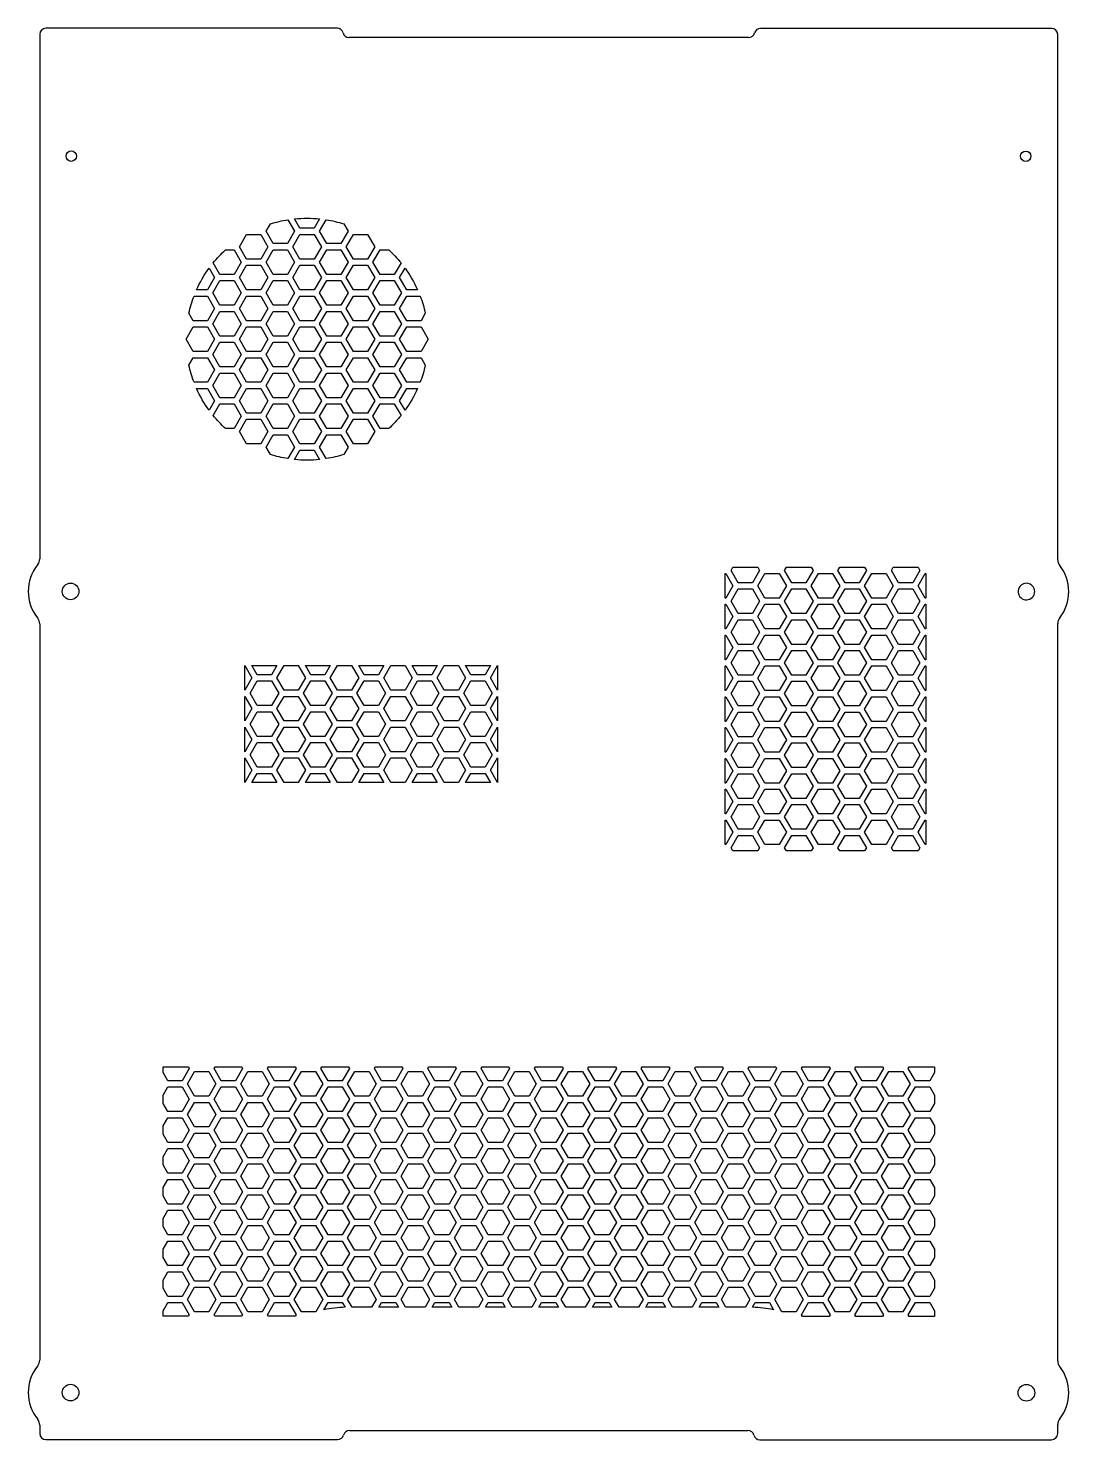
# Model space of a CAD drawing. Header units: millimetres. Extents: x -549 to -211, y 338 to 796.
import ezdxf

# ---------------------------------------------------------------- set-up
doc = ezdxf.new("R2010")
doc.units = ezdxf.units.MM
doc.layers.get('0').update_dxf_attribs({"linetype": 'CONTINUOUS'})

msp = doc.modelspace()

# ---------------------------------------------------------------- linework, layer by layer
for p, q in [((-544.85, 793.94), (-544.85, 623.75)), ((-448.43, 795.94), (-542.85, 795.94)), ((-314.94, 792.94), (-444.56, 792.94)), ((-216.67, 795.88), (-311.09, 795.88)), ((-214.67, 623.47), (-214.67, 793.88)), ((-544.85, 602.62), (-544.85, 363.75)), ((-214.67, 363.47), (-214.67, 602.79)), ((-544.85, 342.62), (-544.85, 339.94)), ((-444.38, 340.88), (-444.37, 340.88)), ((-444.37, 340.88), (-358.65, 340.88)), ((-358.65, 340.88), (-315.15, 340.88)), ((-214.67, 339.88), (-214.67, 342.79)), ((-542.85, 337.94), (-448.24, 337.94)), ((-311.28, 337.88), (-216.67, 337.88))]:
    msp.add_line(p, q)
for points in [[(-464.5, 726.03), (-469.12, 726.03), (-471.43, 730.03), (-470.03, 732.45, -0.037147), (-464.36, 733.8), (-462.19, 730.03)], [(-455.84, 731.03), (-460.46, 731.03), (-462.22, 734.08, -0.051966), (-454.08, 734.08)], [(-447.18, 726.03), (-451.8, 726.03), (-454.11, 730.03), (-451.93, 733.8, -0.037147), (-446.27, 732.45), (-444.87, 730.03)], [(-479.51, 720.03), (-481.82, 716.03), (-486.44, 716.03), (-488.61, 719.8, -0.037147), (-484.61, 724.03), (-481.82, 724.03)], [(-434.48, 716.03), (-436.79, 720.03), (-434.48, 724.03), (-431.68, 724.03, -0.037147), (-427.69, 719.8), (-429.86, 716.03)], [(-488.17, 715.03), (-490.48, 711.03), (-494, 711.03, -0.051966), (-489.93, 718.08)], [(-425.82, 711.03), (-428.13, 715.03), (-426.37, 718.08, -0.051966), (-422.3, 711.03)], [(-488.17, 705.03), (-490.48, 701.03), (-495.1, 701.03), (-496.5, 703.45, -0.037147), (-494.83, 709.03), (-490.48, 709.03)], [(-425.82, 701.03), (-428.13, 705.03), (-425.82, 709.03), (-421.47, 709.03, -0.037147), (-419.8, 703.45), (-421.2, 701.03)], [(-490.48, 689.03), (-488.17, 685.03), (-490.48, 681.03), (-494.83, 681.03, -0.037147), (-496.5, 686.61), (-495.1, 689.03)], [(-428.13, 685.03), (-425.82, 689.03), (-421.2, 689.03), (-419.8, 686.61, -0.037147), (-421.47, 681.03), (-425.82, 681.03)], [(-490.48, 679.03), (-488.17, 675.03), (-489.93, 671.98, -0.051966), (-494, 679.03)], [(-428.13, 675.03), (-425.82, 679.03), (-422.3, 679.03, -0.051966), (-426.37, 671.98)], [(-481.82, 674.03), (-479.51, 670.03), (-481.82, 666.03), (-484.61, 666.03, -0.037147), (-488.61, 670.27), (-486.44, 674.03)], [(-436.79, 670.03), (-434.48, 674.03), (-429.86, 674.03), (-427.69, 670.27, -0.037147), (-431.68, 666.03), (-434.48, 666.03)], [(-469.12, 664.03), (-464.5, 664.03), (-462.19, 660.03), (-464.36, 656.27, -0.037147), (-470.03, 657.61), (-471.43, 660.03)], [(-451.8, 664.03), (-447.18, 664.03), (-444.87, 660.03), (-446.27, 657.61, -0.037147), (-451.93, 656.27), (-454.11, 660.03)], [(-460.46, 659.03), (-455.84, 659.03), (-454.08, 655.98, -0.051966), (-462.22, 655.98)], [(-222.57, 614.58, 1.058703), (-226.95, 611.43, 0.944552)], [(-455.51, 379.38), (-460.01, 379.38), (-462.32, 383.38), (-460.01, 387.38), (-455.39, 387.38), (-453.08, 383.38), (-455.37, 379.42, 0.000851)], [(-304.15, 379.42), (-306.44, 383.38), (-304.13, 387.38), (-299.51, 387.38), (-297.2, 383.38), (-299.51, 379.38), (-304.02, 379.38, 0.000778)], [(-446.73, 382.38), (-445.85, 380.86, 0.041097), (-452.7, 380.05), (-451.35, 382.38)], [(-308.17, 382.38), (-306.83, 380.05, 0.041106), (-313.67, 380.86), (-312.79, 382.38)]]:
    msp.add_lwpolyline(points, format="xyb", close=True)
for points in [[(-473.16, 729.03), (-470.85, 725.03), (-473.16, 721.03), (-477.78, 721.03), (-480.09, 725.03), (-477.78, 729.03)], [(-455.84, 729.03), (-453.53, 725.03), (-455.84, 721.03), (-460.46, 721.03), (-462.77, 725.03), (-460.46, 729.03)], [(-438.52, 729.03), (-436.21, 725.03), (-438.52, 721.03), (-443.14, 721.03), (-445.45, 725.03), (-443.14, 729.03)], [(-464.5, 724.03), (-462.19, 720.03), (-464.5, 716.03), (-469.12, 716.03), (-471.43, 720.03), (-469.12, 724.03)], [(-447.18, 724.03), (-444.87, 720.03), (-447.18, 716.03), (-451.8, 716.03), (-454.11, 720.03), (-451.8, 724.03)], [(-473.16, 719.03), (-470.85, 715.03), (-473.16, 711.03), (-477.78, 711.03), (-480.09, 715.03), (-477.78, 719.03)], [(-455.84, 719.03), (-453.53, 715.03), (-455.84, 711.03), (-460.46, 711.03), (-462.77, 715.03), (-460.46, 719.03)], [(-438.52, 719.03), (-436.21, 715.03), (-438.52, 711.03), (-443.14, 711.03), (-445.45, 715.03), (-443.14, 719.03)], [(-481.82, 714.03), (-479.51, 710.03), (-481.82, 706.03), (-486.44, 706.03), (-488.75, 710.03), (-486.44, 714.03)], [(-464.5, 714.03), (-462.19, 710.03), (-464.5, 706.03), (-469.12, 706.03), (-471.43, 710.03), (-469.12, 714.03)], [(-447.18, 714.03), (-444.87, 710.03), (-447.18, 706.03), (-451.8, 706.03), (-454.11, 710.03), (-451.8, 714.03)], [(-429.86, 714.03), (-427.55, 710.03), (-429.86, 706.03), (-434.48, 706.03), (-436.79, 710.03), (-434.48, 714.03)], [(-473.16, 709.03), (-470.85, 705.03), (-473.16, 701.03), (-477.78, 701.03), (-480.09, 705.03), (-477.78, 709.03)], [(-455.84, 709.03), (-453.53, 705.03), (-455.84, 701.03), (-460.46, 701.03), (-462.77, 705.03), (-460.46, 709.03)], [(-438.52, 709.03), (-436.21, 705.03), (-438.52, 701.03), (-443.14, 701.03), (-445.45, 705.03), (-443.14, 709.03)], [(-481.82, 704.03), (-479.51, 700.03), (-481.82, 696.03), (-486.44, 696.03), (-488.75, 700.03), (-486.44, 704.03)], [(-464.5, 704.03), (-462.19, 700.03), (-464.5, 696.03), (-469.12, 696.03), (-471.43, 700.03), (-469.12, 704.03)], [(-447.18, 704.03), (-444.87, 700.03), (-447.18, 696.03), (-451.8, 696.03), (-454.11, 700.03), (-451.8, 704.03)], [(-429.86, 704.03), (-427.55, 700.03), (-429.86, 696.03), (-434.48, 696.03), (-436.79, 700.03), (-434.48, 704.03)], [(-490.48, 699.03), (-488.17, 695.03), (-490.48, 691.03), (-495.1, 691.03), (-497.41, 695.03), (-495.1, 699.03)], [(-473.16, 699.03), (-470.85, 695.03), (-473.16, 691.03), (-477.78, 691.03), (-480.09, 695.03), (-477.78, 699.03)], [(-462.77, 695.03), (-460.46, 699.03), (-455.84, 699.03), (-453.53, 695.03), (-455.84, 691.03), (-460.46, 691.03)], [(-438.52, 699.03), (-436.21, 695.03), (-438.52, 691.03), (-443.14, 691.03), (-445.45, 695.03), (-443.14, 699.03)], [(-421.2, 699.03), (-418.89, 695.03), (-421.2, 691.03), (-425.82, 691.03), (-428.13, 695.03), (-425.82, 699.03)], [(-481.82, 694.03), (-479.51, 690.03), (-481.82, 686.03), (-486.44, 686.03), (-488.75, 690.03), (-486.44, 694.03)], [(-464.5, 694.03), (-462.19, 690.03), (-464.5, 686.03), (-469.12, 686.03), (-471.43, 690.03), (-469.12, 694.03)], [(-447.18, 694.03), (-444.87, 690.03), (-447.18, 686.03), (-451.8, 686.03), (-454.11, 690.03), (-451.8, 694.03)], [(-429.86, 694.03), (-427.55, 690.03), (-429.86, 686.03), (-434.48, 686.03), (-436.79, 690.03), (-434.48, 694.03)], [(-473.16, 689.03), (-470.85, 685.03), (-473.16, 681.03), (-477.78, 681.03), (-480.09, 685.03), (-477.78, 689.03)], [(-455.84, 689.03), (-453.53, 685.03), (-455.84, 681.03), (-460.46, 681.03), (-462.77, 685.03), (-460.46, 689.03)], [(-438.52, 689.03), (-436.21, 685.03), (-438.52, 681.03), (-443.14, 681.03), (-445.45, 685.03), (-443.14, 689.03)], [(-481.82, 684.03), (-479.51, 680.03), (-481.82, 676.03), (-486.44, 676.03), (-488.75, 680.03), (-486.44, 684.03)], [(-464.5, 684.03), (-462.19, 680.03), (-464.5, 676.03), (-469.12, 676.03), (-471.43, 680.03), (-469.12, 684.03)], [(-447.18, 684.03), (-444.87, 680.03), (-447.18, 676.03), (-451.8, 676.03), (-454.11, 680.03), (-451.8, 684.03)], [(-429.86, 684.03), (-427.55, 680.03), (-429.86, 676.03), (-434.48, 676.03), (-436.79, 680.03), (-434.48, 684.03)], [(-473.16, 679.03), (-470.85, 675.03), (-473.16, 671.03), (-477.78, 671.03), (-480.09, 675.03), (-477.78, 679.03)], [(-455.84, 679.03), (-453.53, 675.03), (-455.84, 671.03), (-460.46, 671.03), (-462.77, 675.03), (-460.46, 679.03)], [(-438.52, 679.03), (-436.21, 675.03), (-438.52, 671.03), (-443.14, 671.03), (-445.45, 675.03), (-443.14, 679.03)], [(-464.5, 674.03), (-462.19, 670.03), (-464.5, 666.03), (-469.12, 666.03), (-471.43, 670.03), (-469.12, 674.03)], [(-447.18, 674.03), (-444.87, 670.03), (-447.18, 666.03), (-451.8, 666.03), (-454.11, 670.03), (-451.8, 674.03)], [(-473.16, 669.03), (-470.85, 665.03), (-473.16, 661.03), (-477.78, 661.03), (-480.09, 665.03), (-477.78, 669.03)], [(-455.84, 669.03), (-453.53, 665.03), (-455.84, 661.03), (-460.46, 661.03), (-462.77, 665.03), (-460.46, 669.03)], [(-438.52, 669.03), (-436.21, 665.03), (-438.52, 661.03), (-443.14, 661.03), (-445.45, 665.03), (-443.14, 669.03)], [(-322.5, 611), (-322.5, 619), (-322.33, 619), (-320.02, 615), (-322.33, 611)], [(-311.94, 621), (-311.36, 620), (-313.67, 616), (-318.29, 616), (-320.6, 620), (-320.02, 621)], [(-309.63, 611), (-311.94, 615), (-309.63, 619), (-305.01, 619), (-302.7, 615), (-305.01, 611)], [(-294.62, 621), (-294.04, 620), (-296.35, 616), (-300.97, 616), (-303.28, 620), (-302.7, 621)], [(-292.31, 611), (-294.62, 615), (-292.31, 619), (-287.69, 619), (-285.38, 615), (-287.69, 611)], [(-277.3, 621), (-276.72, 620), (-279.03, 616), (-283.65, 616), (-285.96, 620), (-285.38, 621)], [(-274.99, 611), (-277.3, 615), (-274.99, 619), (-270.37, 619), (-268.06, 615), (-270.37, 611)], [(-259.98, 621), (-259.4, 620), (-261.71, 616), (-266.33, 616), (-268.64, 620), (-268.06, 621)], [(-257.5, 619), (-257.5, 611), (-257.67, 611), (-259.98, 615), (-257.67, 619)], [(-318.29, 606), (-320.6, 610), (-318.29, 614), (-313.67, 614), (-311.36, 610), (-313.67, 606)], [(-300.97, 606), (-303.28, 610), (-300.97, 614), (-296.35, 614), (-294.04, 610), (-296.35, 606)], [(-283.65, 606), (-285.96, 610), (-283.65, 614), (-279.03, 614), (-276.72, 610), (-279.03, 606)], [(-266.33, 606), (-268.64, 610), (-266.33, 614), (-261.71, 614), (-259.4, 610), (-261.71, 606)], [(-322.5, 601), (-322.5, 609), (-322.33, 609), (-320.02, 605), (-322.33, 601)], [(-309.63, 601), (-311.94, 605), (-309.63, 609), (-305.01, 609), (-302.7, 605), (-305.01, 601)], [(-292.31, 601), (-294.62, 605), (-292.31, 609), (-287.69, 609), (-285.38, 605), (-287.69, 601)], [(-274.99, 601), (-277.3, 605), (-274.99, 609), (-270.37, 609), (-268.06, 605), (-270.37, 601)], [(-257.5, 609), (-257.5, 601), (-257.67, 601), (-259.98, 605), (-257.67, 609)], [(-318.29, 596), (-320.6, 600), (-318.29, 604), (-313.67, 604), (-311.36, 600), (-313.67, 596)], [(-300.97, 596), (-303.28, 600), (-300.97, 604), (-296.35, 604), (-294.04, 600), (-296.35, 596)], [(-283.65, 596), (-285.96, 600), (-283.65, 604), (-279.03, 604), (-276.72, 600), (-279.03, 596)], [(-266.33, 596), (-268.64, 600), (-266.33, 604), (-261.71, 604), (-259.4, 600), (-261.71, 596)], [(-322.5, 591), (-322.5, 599), (-322.33, 599), (-320.02, 595), (-322.33, 591)], [(-309.63, 591), (-311.94, 595), (-309.63, 599), (-305.01, 599), (-302.7, 595), (-305.01, 591)], [(-292.31, 591), (-294.62, 595), (-292.31, 599), (-287.69, 599), (-285.38, 595), (-287.69, 591)], [(-274.99, 591), (-277.3, 595), (-274.99, 599), (-270.37, 599), (-268.06, 595), (-270.37, 591)], [(-257.5, 599), (-257.5, 591), (-257.67, 591), (-259.98, 595), (-257.67, 599)], [(-318.29, 586), (-320.6, 590), (-318.29, 594), (-313.67, 594), (-311.36, 590), (-313.67, 586)], [(-300.97, 586), (-303.28, 590), (-300.97, 594), (-296.35, 594), (-294.04, 590), (-296.35, 586)], [(-283.65, 586), (-285.96, 590), (-283.65, 594), (-279.03, 594), (-276.72, 590), (-279.03, 586)], [(-266.33, 586), (-268.64, 590), (-266.33, 594), (-261.71, 594), (-259.4, 590), (-261.71, 586)], [(-476.03, 585.13), (-478.34, 581.13), (-478.34, 589.13)], [(-476.03, 589.13), (-467.95, 589.13), (-469.68, 586.13), (-474.3, 586.13)], [(-461.02, 589.13), (-458.71, 585.13), (-461.02, 581.13), (-465.64, 581.13), (-467.95, 585.13), (-465.64, 589.13)], [(-458.71, 589.13), (-450.63, 589.13), (-452.36, 586.13), (-456.98, 586.13)], [(-443.7, 589.13), (-441.39, 585.13), (-443.7, 581.13), (-448.32, 581.13), (-450.63, 585.13), (-448.32, 589.13)], [(-441.39, 589.13), (-433.31, 589.13), (-435.04, 586.13), (-439.66, 586.13)], [(-426.38, 589.13), (-424.07, 585.13), (-426.38, 581.13), (-431, 581.13), (-433.31, 585.13), (-431, 589.13)], [(-424.07, 589.13), (-415.99, 589.13), (-417.72, 586.13), (-422.34, 586.13)], [(-409.06, 589.13), (-406.75, 585.13), (-409.06, 581.13), (-413.68, 581.13), (-415.99, 585.13), (-413.68, 589.13)], [(-406.75, 589.13), (-398.67, 589.13), (-400.4, 586.13), (-405.02, 586.13)], [(-396.36, 581.13), (-398.67, 585.13), (-396.36, 589.13)], [(-322.5, 581), (-322.5, 589), (-322.33, 589), (-320.02, 585), (-322.33, 581)], [(-309.63, 581), (-311.94, 585), (-309.63, 589), (-305.01, 589), (-302.7, 585), (-305.01, 581)], [(-292.31, 581), (-294.62, 585), (-292.31, 589), (-287.69, 589), (-285.38, 585), (-287.69, 581)], [(-274.99, 581), (-277.3, 585), (-274.99, 589), (-270.37, 589), (-268.06, 585), (-270.37, 581)], [(-257.5, 589), (-257.5, 581), (-257.67, 581), (-259.98, 585), (-257.67, 589)], [(-474.3, 576.13), (-476.61, 580.13), (-474.3, 584.13), (-469.68, 584.13), (-467.37, 580.13), (-469.68, 576.13)], [(-456.98, 576.13), (-459.29, 580.13), (-456.98, 584.13), (-452.36, 584.13), (-450.05, 580.13), (-452.36, 576.13)], [(-439.66, 576.13), (-441.97, 580.13), (-439.66, 584.13), (-435.04, 584.13), (-432.73, 580.13), (-435.04, 576.13)], [(-422.34, 576.13), (-424.65, 580.13), (-422.34, 584.13), (-417.72, 584.13), (-415.41, 580.13), (-417.72, 576.13)], [(-405.02, 576.13), (-407.33, 580.13), (-405.02, 584.13), (-400.4, 584.13), (-398.09, 580.13), (-400.4, 576.13)], [(-318.29, 576), (-320.6, 580), (-318.29, 584), (-313.67, 584), (-311.36, 580), (-313.67, 576)], [(-300.97, 576), (-303.28, 580), (-300.97, 584), (-296.35, 584), (-294.04, 580), (-296.35, 576)], [(-283.65, 576), (-285.96, 580), (-283.65, 584), (-279.03, 584), (-276.72, 580), (-279.03, 576)], [(-266.33, 576), (-268.64, 580), (-266.33, 584), (-261.71, 584), (-259.4, 580), (-261.71, 576)], [(-476.03, 575.13), (-478.34, 571.13), (-478.34, 579.13)], [(-465.64, 571.13), (-467.95, 575.13), (-465.64, 579.13), (-461.02, 579.13), (-458.71, 575.13), (-461.02, 571.13)], [(-448.32, 571.13), (-450.63, 575.13), (-448.32, 579.13), (-443.7, 579.13), (-441.39, 575.13), (-443.7, 571.13)], [(-431, 571.13), (-433.31, 575.13), (-431, 579.13), (-426.38, 579.13), (-424.07, 575.13), (-426.38, 571.13)], [(-413.68, 571.13), (-415.99, 575.13), (-413.68, 579.13), (-409.06, 579.13), (-406.75, 575.13), (-409.06, 571.13)], [(-398.67, 575.13), (-396.36, 579.13), (-396.36, 571.13)], [(-322.5, 571), (-322.5, 579), (-322.33, 579), (-320.02, 575), (-322.33, 571)], [(-309.63, 571), (-311.94, 575), (-309.63, 579), (-305.01, 579), (-302.7, 575), (-305.01, 571)], [(-294.62, 575), (-292.31, 579), (-287.69, 579), (-285.38, 575), (-287.69, 571), (-292.31, 571)], [(-274.99, 571), (-277.3, 575), (-274.99, 579), (-270.37, 579), (-268.06, 575), (-270.37, 571)], [(-257.5, 579), (-257.5, 571), (-257.67, 571), (-259.98, 575), (-257.67, 579)], [(-474.3, 566.13), (-476.61, 570.13), (-474.3, 574.13), (-469.68, 574.13), (-467.37, 570.13), (-469.68, 566.13)], [(-456.98, 566.13), (-459.29, 570.13), (-456.98, 574.13), (-452.36, 574.13), (-450.05, 570.13), (-452.36, 566.13)], [(-441.97, 570.13), (-439.66, 574.13), (-435.04, 574.13), (-432.73, 570.13), (-435.04, 566.13), (-439.66, 566.13)], [(-422.34, 566.13), (-424.65, 570.13), (-422.34, 574.13), (-417.72, 574.13), (-415.41, 570.13), (-417.72, 566.13)], [(-405.02, 566.13), (-407.33, 570.13), (-405.02, 574.13), (-400.4, 574.13), (-398.09, 570.13), (-400.4, 566.13)], [(-318.29, 566), (-320.6, 570), (-318.29, 574), (-313.67, 574), (-311.36, 570), (-313.67, 566)], [(-300.97, 566), (-303.28, 570), (-300.97, 574), (-296.35, 574), (-294.04, 570), (-296.35, 566)], [(-283.65, 566), (-285.96, 570), (-283.65, 574), (-279.03, 574), (-276.72, 570), (-279.03, 566)], [(-266.33, 566), (-268.64, 570), (-266.33, 574), (-261.71, 574), (-259.4, 570), (-261.71, 566)], [(-476.03, 565.13), (-478.34, 561.13), (-478.34, 569.13)], [(-465.64, 561.13), (-467.95, 565.13), (-465.64, 569.13), (-461.02, 569.13), (-458.71, 565.13), (-461.02, 561.13)], [(-448.32, 561.13), (-450.63, 565.13), (-448.32, 569.13), (-443.7, 569.13), (-441.39, 565.13), (-443.7, 561.13)], [(-431, 561.13), (-433.31, 565.13), (-431, 569.13), (-426.38, 569.13), (-424.07, 565.13), (-426.38, 561.13)], [(-413.68, 561.13), (-415.99, 565.13), (-413.68, 569.13), (-409.06, 569.13), (-406.75, 565.13), (-409.06, 561.13)], [(-398.67, 565.13), (-396.36, 569.13), (-396.36, 561.13)], [(-322.5, 561), (-322.5, 569), (-322.33, 569), (-320.02, 565), (-322.33, 561)], [(-309.63, 561), (-311.94, 565), (-309.63, 569), (-305.01, 569), (-302.7, 565), (-305.01, 561)], [(-292.31, 561), (-294.62, 565), (-292.31, 569), (-287.69, 569), (-285.38, 565), (-287.69, 561)], [(-274.99, 561), (-277.3, 565), (-274.99, 569), (-270.37, 569), (-268.06, 565), (-270.37, 561)], [(-257.5, 569), (-257.5, 561), (-257.67, 561), (-259.98, 565), (-257.67, 569)], [(-474.3, 556.13), (-476.61, 560.13), (-474.3, 564.13), (-469.68, 564.13), (-467.37, 560.13), (-469.68, 556.13)], [(-456.98, 556.13), (-459.29, 560.13), (-456.98, 564.13), (-452.36, 564.13), (-450.05, 560.13), (-452.36, 556.13)], [(-439.66, 556.13), (-441.97, 560.13), (-439.66, 564.13), (-435.04, 564.13), (-432.73, 560.13), (-435.04, 556.13)], [(-422.34, 556.13), (-424.65, 560.13), (-422.34, 564.13), (-417.72, 564.13), (-415.41, 560.13), (-417.72, 556.13)], [(-405.02, 556.13), (-407.33, 560.13), (-405.02, 564.13), (-400.4, 564.13), (-398.09, 560.13), (-400.4, 556.13)], [(-318.29, 556), (-320.6, 560), (-318.29, 564), (-313.67, 564), (-311.36, 560), (-313.67, 556)], [(-300.97, 556), (-303.28, 560), (-300.97, 564), (-296.35, 564), (-294.04, 560), (-296.35, 556)], [(-283.65, 556), (-285.96, 560), (-283.65, 564), (-279.03, 564), (-276.72, 560), (-279.03, 556)], [(-266.33, 556), (-268.64, 560), (-266.33, 564), (-261.71, 564), (-259.4, 560), (-261.71, 556)], [(-478.34, 559.13), (-476.03, 555.13), (-478.34, 551.13)], [(-465.64, 551.13), (-467.95, 555.13), (-465.64, 559.13), (-461.02, 559.13), (-458.71, 555.13), (-461.02, 551.13)], [(-448.32, 551.13), (-450.63, 555.13), (-448.32, 559.13), (-443.7, 559.13), (-441.39, 555.13), (-443.7, 551.13)], [(-431, 551.13), (-433.31, 555.13), (-431, 559.13), (-426.38, 559.13), (-424.07, 555.13), (-426.38, 551.13)], [(-413.68, 551.13), (-415.99, 555.13), (-413.68, 559.13), (-409.06, 559.13), (-406.75, 555.13), (-409.06, 551.13)], [(-398.67, 555.13), (-396.36, 559.13), (-396.36, 551.13)], [(-322.5, 551), (-322.5, 559), (-322.33, 559), (-320.02, 555), (-322.33, 551)], [(-309.63, 551), (-311.94, 555), (-309.63, 559), (-305.01, 559), (-302.7, 555), (-305.01, 551)], [(-292.31, 551), (-294.62, 555), (-292.31, 559), (-287.69, 559), (-285.38, 555), (-287.69, 551)], [(-274.99, 551), (-277.3, 555), (-274.99, 559), (-270.37, 559), (-268.06, 555), (-270.37, 551)], [(-257.5, 559), (-257.5, 551), (-257.67, 551), (-259.98, 555), (-257.67, 559)], [(-467.95, 551.13), (-476.03, 551.13), (-474.3, 554.13), (-469.68, 554.13)], [(-450.63, 551.13), (-458.71, 551.13), (-456.98, 554.13), (-452.36, 554.13)], [(-433.31, 551.13), (-441.39, 551.13), (-439.66, 554.13), (-435.04, 554.13)], [(-415.99, 551.13), (-424.07, 551.13), (-422.34, 554.13), (-417.72, 554.13)], [(-398.67, 551.13), (-406.75, 551.13), (-405.02, 554.13), (-400.4, 554.13)], [(-318.29, 546), (-320.6, 550), (-318.29, 554), (-313.67, 554), (-311.36, 550), (-313.67, 546)], [(-300.97, 546), (-303.28, 550), (-300.97, 554), (-296.35, 554), (-294.04, 550), (-296.35, 546)], [(-283.65, 546), (-285.96, 550), (-283.65, 554), (-279.03, 554), (-276.72, 550), (-279.03, 546)], [(-266.33, 546), (-268.64, 550), (-266.33, 554), (-261.71, 554), (-259.4, 550), (-261.71, 546)], [(-322.5, 541), (-322.5, 549), (-322.33, 549), (-320.02, 545), (-322.33, 541)], [(-309.63, 541), (-311.94, 545), (-309.63, 549), (-305.01, 549), (-302.7, 545), (-305.01, 541)], [(-292.31, 541), (-294.62, 545), (-292.31, 549), (-287.69, 549), (-285.38, 545), (-287.69, 541)], [(-274.99, 541), (-277.3, 545), (-274.99, 549), (-270.37, 549), (-268.06, 545), (-270.37, 541)], [(-257.5, 549), (-257.5, 541), (-257.67, 541), (-259.98, 545), (-257.67, 549)], [(-318.29, 536), (-320.6, 540), (-318.29, 544), (-313.67, 544), (-311.36, 540), (-313.67, 536)], [(-300.97, 536), (-303.28, 540), (-300.97, 544), (-296.35, 544), (-294.04, 540), (-296.35, 536)], [(-283.65, 536), (-285.96, 540), (-283.65, 544), (-279.03, 544), (-276.72, 540), (-279.03, 536)], [(-266.33, 536), (-268.64, 540), (-266.33, 544), (-261.71, 544), (-259.4, 540), (-261.71, 536)], [(-322.5, 531), (-322.5, 539), (-322.33, 539), (-320.02, 535), (-322.33, 531)], [(-309.63, 531), (-311.94, 535), (-309.63, 539), (-305.01, 539), (-302.7, 535), (-305.01, 531)], [(-292.31, 531), (-294.62, 535), (-292.31, 539), (-287.69, 539), (-285.38, 535), (-287.69, 531)], [(-274.99, 531), (-277.3, 535), (-274.99, 539), (-270.37, 539), (-268.06, 535), (-270.37, 531)], [(-257.5, 539), (-257.5, 531), (-257.67, 531), (-259.98, 535), (-257.67, 539)], [(-311.94, 529), (-320.02, 529), (-320.6, 530), (-318.29, 534), (-313.67, 534), (-311.36, 530)], [(-294.62, 529), (-302.7, 529), (-303.28, 530), (-300.97, 534), (-296.35, 534), (-294.04, 530)], [(-277.3, 529), (-285.38, 529), (-285.96, 530), (-283.65, 534), (-279.03, 534), (-276.72, 530)], [(-259.98, 529), (-268.06, 529), (-268.64, 530), (-266.33, 534), (-261.71, 534), (-259.4, 530)], [(-503.31, 454.38), (-504.85, 457.05), (-504.85, 458.88), (-496.67, 458.88), (-496.38, 458.38), (-498.69, 454.38)], [(-485.99, 454.38), (-488.29, 458.38), (-488.01, 458.88), (-479.35, 458.88), (-479.06, 458.38), (-481.37, 454.38)], [(-468.67, 454.38), (-470.97, 458.38), (-470.69, 458.88), (-462.03, 458.88), (-461.74, 458.38), (-464.05, 454.38)], [(-451.35, 454.38), (-453.65, 458.38), (-453.37, 458.88), (-444.71, 458.88), (-444.42, 458.38), (-446.73, 454.38)], [(-434.03, 454.38), (-436.33, 458.38), (-436.05, 458.88), (-427.39, 458.88), (-427.1, 458.38), (-429.41, 454.38)], [(-416.71, 454.38), (-419.02, 458.38), (-418.73, 458.88), (-410.07, 458.88), (-409.78, 458.38), (-412.09, 454.38)], [(-399.39, 454.38), (-401.7, 458.38), (-401.41, 458.88), (-392.75, 458.88), (-392.46, 458.38), (-394.77, 454.38)], [(-382.07, 454.38), (-384.38, 458.38), (-384.09, 458.88), (-375.43, 458.88), (-375.14, 458.38), (-377.45, 454.38)], [(-364.75, 454.38), (-367.06, 458.38), (-366.77, 458.88), (-358.11, 458.88), (-357.82, 458.38), (-360.13, 454.38)], [(-347.43, 454.38), (-349.74, 458.38), (-349.45, 458.88), (-340.79, 458.88), (-340.5, 458.38), (-342.81, 454.38)], [(-330.11, 454.38), (-332.42, 458.38), (-332.13, 458.88), (-323.47, 458.88), (-323.18, 458.38), (-325.49, 454.38)], [(-312.79, 454.38), (-315.1, 458.38), (-314.81, 458.88), (-306.15, 458.88), (-305.86, 458.38), (-308.17, 454.38)], [(-295.47, 454.38), (-297.78, 458.38), (-297.49, 458.88), (-288.83, 458.88), (-288.54, 458.38), (-290.85, 454.38)], [(-278.15, 454.38), (-280.46, 458.38), (-280.17, 458.88), (-271.51, 458.88), (-271.22, 458.38), (-273.53, 454.38)], [(-260.83, 454.38), (-263.14, 458.38), (-262.85, 458.88), (-254.67, 458.88), (-254.67, 457.05), (-256.21, 454.38)], [(-494.65, 449.38), (-496.95, 453.38), (-494.65, 457.38), (-490.03, 457.38), (-487.72, 453.38), (-490.03, 449.38)], [(-477.33, 449.38), (-479.64, 453.38), (-477.33, 457.38), (-472.71, 457.38), (-470.4, 453.38), (-472.71, 449.38)], [(-460.01, 449.38), (-462.32, 453.38), (-460.01, 457.38), (-455.39, 457.38), (-453.08, 453.38), (-455.39, 449.38)], [(-442.69, 449.38), (-445, 453.38), (-442.69, 457.38), (-438.07, 457.38), (-435.76, 453.38), (-438.07, 449.38)], [(-425.37, 449.38), (-427.68, 453.38), (-425.37, 457.38), (-420.75, 457.38), (-418.44, 453.38), (-420.75, 449.38)], [(-408.05, 449.38), (-410.36, 453.38), (-408.05, 457.38), (-403.43, 457.38), (-401.12, 453.38), (-403.43, 449.38)], [(-390.73, 449.38), (-393.04, 453.38), (-390.73, 457.38), (-386.11, 457.38), (-383.8, 453.38), (-386.11, 449.38)], [(-373.41, 449.38), (-375.72, 453.38), (-373.41, 457.38), (-368.79, 457.38), (-366.48, 453.38), (-368.79, 449.38)], [(-356.09, 449.38), (-358.4, 453.38), (-356.09, 457.38), (-351.47, 457.38), (-349.16, 453.38), (-351.47, 449.38)], [(-338.77, 449.38), (-341.08, 453.38), (-338.77, 457.38), (-334.15, 457.38), (-331.84, 453.38), (-334.15, 449.38)], [(-321.45, 449.38), (-323.76, 453.38), (-321.45, 457.38), (-316.83, 457.38), (-314.52, 453.38), (-316.83, 449.38)], [(-304.13, 449.38), (-306.44, 453.38), (-304.13, 457.38), (-299.51, 457.38), (-297.2, 453.38), (-299.51, 449.38)], [(-286.81, 449.38), (-289.12, 453.38), (-286.81, 457.38), (-282.19, 457.38), (-279.88, 453.38), (-282.19, 449.38)], [(-269.49, 449.38), (-271.8, 453.38), (-269.49, 457.38), (-264.87, 457.38), (-262.56, 453.38), (-264.87, 449.38)], [(-503.31, 444.38), (-504.85, 447.05), (-504.85, 449.71), (-503.31, 452.38), (-498.69, 452.38), (-496.38, 448.38), (-498.69, 444.38)], [(-485.99, 444.38), (-488.3, 448.38), (-485.99, 452.38), (-481.37, 452.38), (-479.06, 448.38), (-481.37, 444.38)], [(-468.67, 444.38), (-470.98, 448.38), (-468.67, 452.38), (-464.05, 452.38), (-461.74, 448.38), (-464.05, 444.38)], [(-451.35, 444.38), (-453.66, 448.38), (-451.35, 452.38), (-446.73, 452.38), (-444.42, 448.38), (-446.73, 444.38)], [(-434.03, 444.38), (-436.34, 448.38), (-434.03, 452.38), (-429.41, 452.38), (-427.1, 448.38), (-429.41, 444.38)], [(-416.71, 444.38), (-419.02, 448.38), (-416.71, 452.38), (-412.09, 452.38), (-409.78, 448.38), (-412.09, 444.38)], [(-399.39, 444.38), (-401.7, 448.38), (-399.39, 452.38), (-394.77, 452.38), (-392.46, 448.38), (-394.77, 444.38)], [(-382.07, 444.38), (-384.38, 448.38), (-382.07, 452.38), (-377.45, 452.38), (-375.14, 448.38), (-377.45, 444.38)], [(-364.75, 444.38), (-367.06, 448.38), (-364.75, 452.38), (-360.13, 452.38), (-357.82, 448.38), (-360.13, 444.38)], [(-347.43, 444.38), (-349.74, 448.38), (-347.43, 452.38), (-342.81, 452.38), (-340.5, 448.38), (-342.81, 444.38)], [(-330.11, 444.38), (-332.42, 448.38), (-330.11, 452.38), (-325.49, 452.38), (-323.18, 448.38), (-325.49, 444.38)], [(-312.79, 444.38), (-315.1, 448.38), (-312.79, 452.38), (-308.17, 452.38), (-305.86, 448.38), (-308.17, 444.38)], [(-295.47, 444.38), (-297.78, 448.38), (-295.47, 452.38), (-290.85, 452.38), (-288.54, 448.38), (-290.85, 444.38)], [(-278.15, 444.38), (-280.46, 448.38), (-278.15, 452.38), (-273.53, 452.38), (-271.22, 448.38), (-273.53, 444.38)], [(-260.83, 444.38), (-263.14, 448.38), (-260.83, 452.38), (-256.21, 452.38), (-254.67, 449.72), (-254.67, 447.05), (-256.21, 444.38)], [(-494.65, 439.38), (-496.96, 443.38), (-494.65, 447.38), (-490.03, 447.38), (-487.72, 443.38), (-490.03, 439.38)], [(-477.33, 439.38), (-479.64, 443.38), (-477.33, 447.38), (-472.71, 447.38), (-470.4, 443.38), (-472.71, 439.38)], [(-460.01, 439.38), (-462.32, 443.38), (-460.01, 447.38), (-455.39, 447.38), (-453.08, 443.38), (-455.39, 439.38)], [(-442.69, 439.38), (-445, 443.38), (-442.69, 447.38), (-438.07, 447.38), (-435.76, 443.38), (-438.07, 439.38)], [(-425.37, 439.38), (-427.68, 443.38), (-425.37, 447.38), (-420.75, 447.38), (-418.44, 443.38), (-420.75, 439.38)], [(-408.05, 439.38), (-410.36, 443.38), (-408.05, 447.38), (-403.43, 447.38), (-401.12, 443.38), (-403.43, 439.38)], [(-390.73, 439.38), (-393.04, 443.38), (-390.73, 447.38), (-386.11, 447.38), (-383.8, 443.38), (-386.11, 439.38)], [(-373.41, 439.38), (-375.72, 443.38), (-373.41, 447.38), (-368.79, 447.38), (-366.48, 443.38), (-368.79, 439.38)], [(-356.09, 439.38), (-358.4, 443.38), (-356.09, 447.38), (-351.47, 447.38), (-349.16, 443.38), (-351.47, 439.38)], [(-338.77, 439.38), (-341.08, 443.38), (-338.77, 447.38), (-334.15, 447.38), (-331.84, 443.38), (-334.15, 439.38)], [(-321.45, 439.38), (-323.76, 443.38), (-321.45, 447.38), (-316.83, 447.38), (-314.52, 443.38), (-316.83, 439.38)], [(-304.13, 439.38), (-306.44, 443.38), (-304.13, 447.38), (-299.51, 447.38), (-297.2, 443.38), (-299.51, 439.38)], [(-286.81, 439.38), (-289.12, 443.38), (-286.81, 447.38), (-282.19, 447.38), (-279.88, 443.38), (-282.19, 439.38)], [(-269.49, 439.38), (-271.8, 443.38), (-269.49, 447.38), (-264.87, 447.38), (-262.56, 443.38), (-264.87, 439.38)], [(-503.31, 434.38), (-504.85, 437.05), (-504.85, 439.71), (-503.31, 442.38), (-498.69, 442.38), (-496.38, 438.38), (-498.69, 434.38)], [(-485.99, 434.38), (-488.3, 438.38), (-485.99, 442.38), (-481.37, 442.38), (-479.06, 438.38), (-481.37, 434.38)], [(-468.67, 434.38), (-470.98, 438.38), (-468.67, 442.38), (-464.05, 442.38), (-461.74, 438.38), (-464.05, 434.38)], [(-451.35, 434.38), (-453.66, 438.38), (-451.35, 442.38), (-446.73, 442.38), (-444.42, 438.38), (-446.73, 434.38)], [(-434.03, 434.38), (-436.34, 438.38), (-434.03, 442.38), (-429.41, 442.38), (-427.1, 438.38), (-429.41, 434.38)], [(-416.71, 434.38), (-419.02, 438.38), (-416.71, 442.38), (-412.09, 442.38), (-409.78, 438.38), (-412.09, 434.38)], [(-399.39, 434.38), (-401.7, 438.38), (-399.39, 442.38), (-394.77, 442.38), (-392.46, 438.38), (-394.77, 434.38)], [(-382.07, 434.38), (-384.38, 438.38), (-382.07, 442.38), (-377.45, 442.38), (-375.14, 438.38), (-377.45, 434.38)], [(-364.75, 434.38), (-367.06, 438.38), (-364.75, 442.38), (-360.13, 442.38), (-357.82, 438.38), (-360.13, 434.38)], [(-347.43, 434.38), (-349.74, 438.38), (-347.43, 442.38), (-342.81, 442.38), (-340.5, 438.38), (-342.81, 434.38)], [(-330.11, 434.38), (-332.42, 438.38), (-330.11, 442.38), (-325.49, 442.38), (-323.18, 438.38), (-325.49, 434.38)], [(-312.79, 434.38), (-315.1, 438.38), (-312.79, 442.38), (-308.17, 442.38), (-305.86, 438.38), (-308.17, 434.38)], [(-295.47, 434.38), (-297.78, 438.38), (-295.47, 442.38), (-290.85, 442.38), (-288.54, 438.38), (-290.85, 434.38)], [(-278.15, 434.38), (-280.46, 438.38), (-278.15, 442.38), (-273.53, 442.38), (-271.22, 438.38), (-273.53, 434.38)], [(-260.83, 434.38), (-263.14, 438.38), (-260.83, 442.38), (-256.21, 442.38), (-254.67, 439.71), (-254.67, 437.05), (-256.21, 434.38)], [(-494.65, 429.38), (-496.96, 433.38), (-494.65, 437.38), (-490.03, 437.38), (-487.72, 433.38), (-490.03, 429.38)], [(-477.33, 429.38), (-479.64, 433.38), (-477.33, 437.38), (-472.71, 437.38), (-470.4, 433.38), (-472.71, 429.38)], [(-460.01, 429.38), (-462.32, 433.38), (-460.01, 437.38), (-455.39, 437.38), (-453.08, 433.38), (-455.39, 429.38)], [(-442.69, 429.38), (-445, 433.38), (-442.69, 437.38), (-438.07, 437.38), (-435.76, 433.38), (-438.07, 429.38)], [(-425.37, 429.38), (-427.68, 433.38), (-425.37, 437.38), (-420.75, 437.38), (-418.44, 433.38), (-420.75, 429.38)], [(-408.05, 429.38), (-410.36, 433.38), (-408.05, 437.38), (-403.43, 437.38), (-401.12, 433.38), (-403.43, 429.38)], [(-390.73, 429.38), (-393.04, 433.38), (-390.73, 437.38), (-386.11, 437.38), (-383.8, 433.38), (-386.11, 429.38)], [(-373.41, 429.38), (-375.72, 433.38), (-373.41, 437.38), (-368.79, 437.38), (-366.48, 433.38), (-368.79, 429.38)], [(-356.09, 429.38), (-358.4, 433.38), (-356.09, 437.38), (-351.47, 437.38), (-349.16, 433.38), (-351.47, 429.38)], [(-338.77, 429.38), (-341.08, 433.38), (-338.77, 437.38), (-334.15, 437.38), (-331.84, 433.38), (-334.15, 429.38)], [(-321.45, 429.38), (-323.76, 433.38), (-321.45, 437.38), (-316.83, 437.38), (-314.52, 433.38), (-316.83, 429.38)], [(-304.13, 429.38), (-306.44, 433.38), (-304.13, 437.38), (-299.51, 437.38), (-297.2, 433.38), (-299.51, 429.38)], [(-286.81, 429.38), (-289.12, 433.38), (-286.81, 437.38), (-282.19, 437.38), (-279.88, 433.38), (-282.19, 429.38)], [(-269.49, 429.38), (-271.8, 433.38), (-269.49, 437.38), (-264.87, 437.38), (-262.56, 433.38), (-264.87, 429.38)], [(-503.31, 424.38), (-504.85, 427.05), (-504.85, 429.71), (-503.31, 432.38), (-498.69, 432.38), (-496.38, 428.38), (-498.69, 424.38)], [(-485.99, 424.38), (-488.3, 428.38), (-485.99, 432.38), (-481.37, 432.38), (-479.06, 428.38), (-481.37, 424.38)], [(-468.67, 424.38), (-470.98, 428.38), (-468.67, 432.38), (-464.05, 432.38), (-461.74, 428.38), (-464.05, 424.38)], [(-451.35, 424.38), (-453.66, 428.38), (-451.35, 432.38), (-446.73, 432.38), (-444.42, 428.38), (-446.73, 424.38)], [(-434.03, 424.38), (-436.34, 428.38), (-434.03, 432.38), (-429.41, 432.38), (-427.1, 428.38), (-429.41, 424.38)], [(-416.71, 424.38), (-419.02, 428.38), (-416.71, 432.38), (-412.09, 432.38), (-409.78, 428.38), (-412.09, 424.38)], [(-399.39, 424.38), (-401.7, 428.38), (-399.39, 432.38), (-394.77, 432.38), (-392.46, 428.38), (-394.77, 424.38)], [(-382.07, 424.38), (-384.38, 428.38), (-382.07, 432.38), (-377.45, 432.38), (-375.14, 428.38), (-377.45, 424.38)], [(-364.75, 424.38), (-367.06, 428.38), (-364.75, 432.38), (-360.13, 432.38), (-357.82, 428.38), (-360.13, 424.38)], [(-347.43, 424.38), (-349.74, 428.38), (-347.43, 432.38), (-342.81, 432.38), (-340.5, 428.38), (-342.81, 424.38)], [(-330.11, 424.38), (-332.42, 428.38), (-330.11, 432.38), (-325.49, 432.38), (-323.18, 428.38), (-325.49, 424.38)], [(-312.79, 424.38), (-315.1, 428.38), (-312.79, 432.38), (-308.17, 432.38), (-305.86, 428.38), (-308.17, 424.38)], [(-295.47, 424.38), (-297.78, 428.38), (-295.47, 432.38), (-290.85, 432.38), (-288.54, 428.38), (-290.85, 424.38)], [(-278.15, 424.38), (-280.46, 428.38), (-278.15, 432.38), (-273.53, 432.38), (-271.22, 428.38), (-273.53, 424.38)], [(-260.83, 424.38), (-263.14, 428.38), (-260.83, 432.38), (-256.21, 432.38), (-254.67, 429.71), (-254.67, 427.05), (-256.21, 424.38)], [(-494.65, 419.38), (-496.96, 423.38), (-494.65, 427.38), (-490.03, 427.38), (-487.72, 423.38), (-490.03, 419.38)], [(-477.33, 419.38), (-479.64, 423.38), (-477.33, 427.38), (-472.71, 427.38), (-470.4, 423.38), (-472.71, 419.38)], [(-460.01, 419.38), (-462.32, 423.38), (-460.01, 427.38), (-455.39, 427.38), (-453.08, 423.38), (-455.39, 419.38)], [(-442.69, 419.38), (-445, 423.38), (-442.69, 427.38), (-438.07, 427.38), (-435.76, 423.38), (-438.07, 419.38)], [(-425.37, 419.38), (-427.68, 423.38), (-425.37, 427.38), (-420.75, 427.38), (-418.44, 423.38), (-420.75, 419.38)], [(-408.05, 419.38), (-410.36, 423.38), (-408.05, 427.38), (-403.43, 427.38), (-401.12, 423.38), (-403.43, 419.38)], [(-390.73, 419.38), (-393.04, 423.38), (-390.73, 427.38), (-386.11, 427.38), (-383.8, 423.38), (-386.11, 419.38)], [(-373.41, 419.38), (-375.72, 423.38), (-373.41, 427.38), (-368.79, 427.38), (-366.48, 423.38), (-368.79, 419.38)], [(-356.09, 419.38), (-358.4, 423.38), (-356.09, 427.38), (-351.47, 427.38), (-349.16, 423.38), (-351.47, 419.38)], [(-338.77, 419.38), (-341.08, 423.38), (-338.77, 427.38), (-334.15, 427.38), (-331.84, 423.38), (-334.15, 419.38)], [(-321.45, 419.38), (-323.76, 423.38), (-321.45, 427.38), (-316.83, 427.38), (-314.52, 423.38), (-316.83, 419.38)], [(-304.13, 419.38), (-306.44, 423.38), (-304.13, 427.38), (-299.51, 427.38), (-297.2, 423.38), (-299.51, 419.38)], [(-286.81, 419.38), (-289.12, 423.38), (-286.81, 427.38), (-282.19, 427.38), (-279.88, 423.38), (-282.19, 419.38)], [(-269.49, 419.38), (-271.8, 423.38), (-269.49, 427.38), (-264.87, 427.38), (-262.56, 423.38), (-264.87, 419.38)], [(-503.31, 414.38), (-504.85, 417.05), (-504.85, 419.71), (-503.31, 422.38), (-498.69, 422.38), (-496.38, 418.38), (-498.69, 414.38)], [(-485.99, 414.38), (-488.3, 418.38), (-485.99, 422.38), (-481.37, 422.38), (-479.06, 418.38), (-481.37, 414.38)], [(-468.67, 414.38), (-470.98, 418.38), (-468.67, 422.38), (-464.05, 422.38), (-461.74, 418.38), (-464.05, 414.38)], [(-451.35, 414.38), (-453.66, 418.38), (-451.35, 422.38), (-446.73, 422.38), (-444.42, 418.38), (-446.73, 414.38)], [(-434.03, 414.38), (-436.34, 418.38), (-434.03, 422.38), (-429.41, 422.38), (-427.1, 418.38), (-429.41, 414.38)], [(-416.71, 414.38), (-419.02, 418.38), (-416.71, 422.38), (-412.09, 422.38), (-409.78, 418.38), (-412.09, 414.38)], [(-399.39, 414.38), (-401.7, 418.38), (-399.39, 422.38), (-394.77, 422.38), (-392.46, 418.38), (-394.77, 414.38)], [(-384.38, 418.38), (-382.07, 422.38), (-377.45, 422.38), (-375.14, 418.38), (-377.45, 414.38), (-382.07, 414.38)], [(-364.75, 414.38), (-367.06, 418.38), (-364.75, 422.38), (-360.13, 422.38), (-357.82, 418.38), (-360.13, 414.38)], [(-347.43, 414.38), (-349.74, 418.38), (-347.43, 422.38), (-342.81, 422.38), (-340.5, 418.38), (-342.81, 414.38)], [(-330.11, 414.38), (-332.42, 418.38), (-330.11, 422.38), (-325.49, 422.38), (-323.18, 418.38), (-325.49, 414.38)], [(-312.79, 414.38), (-315.1, 418.38), (-312.79, 422.38), (-308.17, 422.38), (-305.86, 418.38), (-308.17, 414.38)], [(-295.47, 414.38), (-297.78, 418.38), (-295.47, 422.38), (-290.85, 422.38), (-288.54, 418.38), (-290.85, 414.38)], [(-278.15, 414.38), (-280.46, 418.38), (-278.15, 422.38), (-273.53, 422.38), (-271.22, 418.38), (-273.53, 414.38)], [(-260.83, 414.38), (-263.14, 418.38), (-260.83, 422.38), (-256.21, 422.38), (-254.67, 419.71), (-254.67, 417.05), (-256.21, 414.38)], [(-494.65, 409.38), (-496.96, 413.38), (-494.65, 417.38), (-490.03, 417.38), (-487.72, 413.38), (-490.03, 409.38)], [(-477.33, 409.38), (-479.64, 413.38), (-477.33, 417.38), (-472.71, 417.38), (-470.4, 413.38), (-472.71, 409.38)], [(-460.01, 409.38), (-462.32, 413.38), (-460.01, 417.38), (-455.39, 417.38), (-453.08, 413.38), (-455.39, 409.38)], [(-442.69, 409.38), (-445, 413.38), (-442.69, 417.38), (-438.07, 417.38), (-435.76, 413.38), (-438.07, 409.38)], [(-425.37, 409.38), (-427.68, 413.38), (-425.37, 417.38), (-420.75, 417.38), (-418.44, 413.38), (-420.75, 409.38)], [(-408.05, 409.38), (-410.36, 413.38), (-408.05, 417.38), (-403.43, 417.38), (-401.12, 413.38), (-403.43, 409.38)], [(-390.73, 409.38), (-393.04, 413.38), (-390.73, 417.38), (-386.11, 417.38), (-383.8, 413.38), (-386.11, 409.38)], [(-373.41, 409.38), (-375.72, 413.38), (-373.41, 417.38), (-368.79, 417.38), (-366.48, 413.38), (-368.79, 409.38)], [(-356.09, 409.38), (-358.4, 413.38), (-356.09, 417.38), (-351.47, 417.38), (-349.16, 413.38), (-351.47, 409.38)], [(-338.77, 409.38), (-341.08, 413.38), (-338.77, 417.38), (-334.15, 417.38), (-331.84, 413.38), (-334.15, 409.38)], [(-321.45, 409.38), (-323.76, 413.38), (-321.45, 417.38), (-316.83, 417.38), (-314.52, 413.38), (-316.83, 409.38)], [(-304.13, 409.38), (-306.44, 413.38), (-304.13, 417.38), (-299.51, 417.38), (-297.2, 413.38), (-299.51, 409.38)], [(-286.81, 409.38), (-289.12, 413.38), (-286.81, 417.38), (-282.19, 417.38), (-279.88, 413.38), (-282.19, 409.38)], [(-269.49, 409.38), (-271.8, 413.38), (-269.49, 417.38), (-264.87, 417.38), (-262.56, 413.38), (-264.87, 409.38)], [(-503.31, 404.38), (-504.85, 407.05), (-504.85, 409.71), (-503.31, 412.38), (-498.69, 412.38), (-496.38, 408.38), (-498.69, 404.38)], [(-485.99, 404.38), (-488.3, 408.38), (-485.99, 412.38), (-481.37, 412.38), (-479.06, 408.38), (-481.37, 404.38)], [(-468.67, 404.38), (-470.98, 408.38), (-468.67, 412.38), (-464.05, 412.38), (-461.74, 408.38), (-464.05, 404.38)], [(-451.35, 404.38), (-453.66, 408.38), (-451.35, 412.38), (-446.73, 412.38), (-444.42, 408.38), (-446.73, 404.38)], [(-434.03, 404.38), (-436.34, 408.38), (-434.03, 412.38), (-429.41, 412.38), (-427.1, 408.38), (-429.41, 404.38)], [(-416.71, 404.38), (-419.02, 408.38), (-416.71, 412.38), (-412.09, 412.38), (-409.78, 408.38), (-412.09, 404.38)], [(-399.39, 404.38), (-401.7, 408.38), (-399.39, 412.38), (-394.77, 412.38), (-392.46, 408.38), (-394.77, 404.38)], [(-382.07, 404.38), (-384.38, 408.38), (-382.07, 412.38), (-377.45, 412.38), (-375.14, 408.38), (-377.45, 404.38)], [(-364.75, 404.38), (-367.06, 408.38), (-364.75, 412.38), (-360.13, 412.38), (-357.82, 408.38), (-360.13, 404.38)], [(-347.43, 404.38), (-349.74, 408.38), (-347.43, 412.38), (-342.81, 412.38), (-340.5, 408.38), (-342.81, 404.38)], [(-330.11, 404.38), (-332.42, 408.38), (-330.11, 412.38), (-325.49, 412.38), (-323.18, 408.38), (-325.49, 404.38)], [(-312.79, 404.38), (-315.1, 408.38), (-312.79, 412.38), (-308.17, 412.38), (-305.86, 408.38), (-308.17, 404.38)], [(-295.47, 404.38), (-297.78, 408.38), (-295.47, 412.38), (-290.85, 412.38), (-288.54, 408.38), (-290.85, 404.38)], [(-278.15, 404.38), (-280.46, 408.38), (-278.15, 412.38), (-273.53, 412.38), (-271.22, 408.38), (-273.53, 404.38)], [(-260.83, 404.38), (-263.14, 408.38), (-260.83, 412.38), (-256.21, 412.38), (-254.67, 409.71), (-254.67, 407.05), (-256.21, 404.38)], [(-494.65, 399.38), (-496.96, 403.38), (-494.65, 407.38), (-490.03, 407.38), (-487.72, 403.38), (-490.03, 399.38)], [(-477.33, 399.38), (-479.64, 403.38), (-477.33, 407.38), (-472.71, 407.38), (-470.4, 403.38), (-472.71, 399.38)], [(-460.01, 399.38), (-462.32, 403.38), (-460.01, 407.38), (-455.39, 407.38), (-453.08, 403.38), (-455.39, 399.38)], [(-442.69, 399.38), (-445, 403.38), (-442.69, 407.38), (-438.07, 407.38), (-435.76, 403.38), (-438.07, 399.38)], [(-425.37, 399.38), (-427.68, 403.38), (-425.37, 407.38), (-420.75, 407.38), (-418.44, 403.38), (-420.75, 399.38)], [(-408.05, 399.38), (-410.36, 403.38), (-408.05, 407.38), (-403.43, 407.38), (-401.12, 403.38), (-403.43, 399.38)], [(-390.73, 399.38), (-393.04, 403.38), (-390.73, 407.38), (-386.11, 407.38), (-383.8, 403.38), (-386.11, 399.38)], [(-373.41, 399.38), (-375.72, 403.38), (-373.41, 407.38), (-368.79, 407.38), (-366.48, 403.38), (-368.79, 399.38)], [(-356.09, 399.38), (-358.4, 403.38), (-356.09, 407.38), (-351.47, 407.38), (-349.16, 403.38), (-351.47, 399.38)], [(-338.77, 399.38), (-341.08, 403.38), (-338.77, 407.38), (-334.15, 407.38), (-331.84, 403.38), (-334.15, 399.38)], [(-321.45, 399.38), (-323.76, 403.38), (-321.45, 407.38), (-316.83, 407.38), (-314.52, 403.38), (-316.83, 399.38)], [(-304.13, 399.38), (-306.44, 403.38), (-304.13, 407.38), (-299.51, 407.38), (-297.2, 403.38), (-299.51, 399.38)], [(-286.81, 399.38), (-289.12, 403.38), (-286.81, 407.38), (-282.19, 407.38), (-279.88, 403.38), (-282.19, 399.38)], [(-269.49, 399.38), (-271.8, 403.38), (-269.49, 407.38), (-264.87, 407.38), (-262.56, 403.38), (-264.87, 399.38)], [(-503.31, 394.38), (-504.85, 397.05), (-504.85, 399.71), (-503.31, 402.38), (-498.69, 402.38), (-496.38, 398.38), (-498.69, 394.38)], [(-485.99, 394.38), (-488.3, 398.38), (-485.99, 402.38), (-481.37, 402.38), (-479.06, 398.38), (-481.37, 394.38)], [(-468.67, 394.38), (-470.98, 398.38), (-468.67, 402.38), (-464.05, 402.38), (-461.74, 398.38), (-464.05, 394.38)], [(-451.35, 394.38), (-453.66, 398.38), (-451.35, 402.38), (-446.73, 402.38), (-444.42, 398.38), (-446.73, 394.38)], [(-434.03, 394.38), (-436.34, 398.38), (-434.03, 402.38), (-429.41, 402.38), (-427.1, 398.38), (-429.41, 394.38)], [(-416.71, 394.38), (-419.02, 398.38), (-416.71, 402.38), (-412.09, 402.38), (-409.78, 398.38), (-412.09, 394.38)], [(-399.39, 394.38), (-401.7, 398.38), (-399.39, 402.38), (-394.77, 402.38), (-392.46, 398.38), (-394.77, 394.38)], [(-382.07, 394.38), (-384.38, 398.38), (-382.07, 402.38), (-377.45, 402.38), (-375.14, 398.38), (-377.45, 394.38)], [(-364.75, 394.38), (-367.06, 398.38), (-364.75, 402.38), (-360.13, 402.38), (-357.82, 398.38), (-360.13, 394.38)], [(-347.43, 394.38), (-349.74, 398.38), (-347.43, 402.38), (-342.81, 402.38), (-340.5, 398.38), (-342.81, 394.38)], [(-330.11, 394.38), (-332.42, 398.38), (-330.11, 402.38), (-325.49, 402.38), (-323.18, 398.38), (-325.49, 394.38)], [(-312.79, 394.38), (-315.1, 398.38), (-312.79, 402.38), (-308.17, 402.38), (-305.86, 398.38), (-308.17, 394.38)], [(-295.47, 394.38), (-297.78, 398.38), (-295.47, 402.38), (-290.85, 402.38), (-288.54, 398.38), (-290.85, 394.38)], [(-278.15, 394.38), (-280.46, 398.38), (-278.15, 402.38), (-273.53, 402.38), (-271.22, 398.38), (-273.53, 394.38)], [(-260.83, 394.38), (-263.14, 398.38), (-260.83, 402.38), (-256.21, 402.38), (-254.67, 399.71), (-254.67, 397.05), (-256.21, 394.38)], [(-494.65, 389.38), (-496.96, 393.38), (-494.65, 397.38), (-490.03, 397.38), (-487.72, 393.38), (-490.03, 389.38)], [(-477.33, 389.38), (-479.64, 393.38), (-477.33, 397.38), (-472.71, 397.38), (-470.4, 393.38), (-472.71, 389.38)], [(-460.01, 389.38), (-462.32, 393.38), (-460.01, 397.38), (-455.39, 397.38), (-453.08, 393.38), (-455.39, 389.38)], [(-442.69, 389.38), (-445, 393.38), (-442.69, 397.38), (-438.07, 397.38), (-435.76, 393.38), (-438.07, 389.38)], [(-425.37, 389.38), (-427.68, 393.38), (-425.37, 397.38), (-420.75, 397.38), (-418.44, 393.38), (-420.75, 389.38)], [(-408.05, 389.38), (-410.36, 393.38), (-408.05, 397.38), (-403.43, 397.38), (-401.12, 393.38), (-403.43, 389.38)], [(-390.73, 389.38), (-393.04, 393.38), (-390.73, 397.38), (-386.11, 397.38), (-383.8, 393.38), (-386.11, 389.38)], [(-373.41, 389.38), (-375.72, 393.38), (-373.41, 397.38), (-368.79, 397.38), (-366.48, 393.38), (-368.79, 389.38)], [(-356.09, 389.38), (-358.4, 393.38), (-356.09, 397.38), (-351.47, 397.38), (-349.16, 393.38), (-351.47, 389.38)], [(-338.77, 389.38), (-341.08, 393.38), (-338.77, 397.38), (-334.15, 397.38), (-331.84, 393.38), (-334.15, 389.38)], [(-321.45, 389.38), (-323.76, 393.38), (-321.45, 397.38), (-316.83, 397.38), (-314.52, 393.38), (-316.83, 389.38)], [(-304.13, 389.38), (-306.44, 393.38), (-304.13, 397.38), (-299.51, 397.38), (-297.2, 393.38), (-299.51, 389.38)], [(-286.81, 389.38), (-289.12, 393.38), (-286.81, 397.38), (-282.19, 397.38), (-279.88, 393.38), (-282.19, 389.38)], [(-269.49, 389.38), (-271.8, 393.38), (-269.49, 397.38), (-264.87, 397.38), (-262.56, 393.38), (-264.87, 389.38)], [(-503.31, 384.38), (-504.85, 387.05), (-504.85, 389.72), (-503.31, 392.38), (-498.69, 392.38), (-496.38, 388.38), (-498.69, 384.38)], [(-485.99, 384.38), (-488.3, 388.38), (-485.99, 392.38), (-481.37, 392.38), (-479.06, 388.38), (-481.37, 384.38)], [(-468.67, 384.38), (-470.98, 388.38), (-468.67, 392.38), (-464.05, 392.38), (-461.74, 388.38), (-464.05, 384.38)], [(-451.35, 384.38), (-453.66, 388.38), (-451.35, 392.38), (-446.73, 392.38), (-444.42, 388.38), (-446.73, 384.38)], [(-434.03, 384.38), (-436.34, 388.38), (-434.03, 392.38), (-429.41, 392.38), (-427.1, 388.38), (-429.41, 384.38)], [(-416.71, 384.38), (-419.02, 388.38), (-416.71, 392.38), (-412.09, 392.38), (-409.78, 388.38), (-412.09, 384.38)], [(-399.39, 384.38), (-401.7, 388.38), (-399.39, 392.38), (-394.77, 392.38), (-392.46, 388.38), (-394.77, 384.38)], [(-382.07, 384.38), (-384.38, 388.38), (-382.07, 392.38), (-377.45, 392.38), (-375.14, 388.38), (-377.45, 384.38)], [(-364.75, 384.38), (-367.06, 388.38), (-364.75, 392.38), (-360.13, 392.38), (-357.82, 388.38), (-360.13, 384.38)], [(-347.43, 384.38), (-349.74, 388.38), (-347.43, 392.38), (-342.81, 392.38), (-340.5, 388.38), (-342.81, 384.38)], [(-330.11, 384.38), (-332.42, 388.38), (-330.11, 392.38), (-325.49, 392.38), (-323.18, 388.38), (-325.49, 384.38)], [(-312.79, 384.38), (-315.1, 388.38), (-312.79, 392.38), (-308.17, 392.38), (-305.86, 388.38), (-308.17, 384.38)], [(-295.47, 384.38), (-297.78, 388.38), (-295.47, 392.38), (-290.85, 392.38), (-288.54, 388.38), (-290.85, 384.38)], [(-278.15, 384.38), (-280.46, 388.38), (-278.15, 392.38), (-273.53, 392.38), (-271.22, 388.38), (-273.53, 384.38)], [(-260.83, 384.38), (-263.14, 388.38), (-260.83, 392.38), (-256.21, 392.38), (-254.67, 389.71), (-254.67, 387.05), (-256.21, 384.38)], [(-494.65, 379.38), (-496.96, 383.38), (-494.65, 387.38), (-490.03, 387.38), (-487.72, 383.38), (-490.03, 379.38)], [(-477.33, 379.38), (-479.64, 383.38), (-477.33, 387.38), (-472.71, 387.38), (-470.4, 383.38), (-472.71, 379.38)], [(-445, 383.38), (-442.69, 387.38), (-438.07, 387.38), (-435.76, 383.38), (-437.21, 380.88), (-443.56, 380.88)], [(-427.68, 383.38), (-425.37, 387.38), (-420.75, 387.38), (-418.44, 383.38), (-419.89, 380.88), (-426.24, 380.88)], [(-410.36, 383.38), (-408.05, 387.38), (-403.43, 387.38), (-401.12, 383.38), (-402.57, 380.88), (-408.92, 380.88)], [(-393.04, 383.38), (-390.73, 387.38), (-386.11, 387.38), (-383.8, 383.38), (-385.25, 380.88), (-391.6, 380.88)], [(-375.72, 383.38), (-373.41, 387.38), (-368.79, 387.38), (-366.48, 383.38), (-367.93, 380.88), (-374.28, 380.88)], [(-358.4, 383.38), (-356.09, 387.38), (-351.47, 387.38), (-349.16, 383.38), (-350.61, 380.88), (-356.96, 380.88)], [(-341.08, 383.38), (-338.77, 387.38), (-334.15, 387.38), (-331.84, 383.38), (-333.29, 380.88), (-339.64, 380.88)], [(-323.76, 383.38), (-321.45, 387.38), (-316.83, 387.38), (-314.52, 383.38), (-315.97, 380.88), (-322.32, 380.88)], [(-286.81, 379.38), (-289.12, 383.38), (-286.81, 387.38), (-282.19, 387.38), (-279.88, 383.38), (-282.19, 379.38)], [(-269.49, 379.38), (-271.8, 383.38), (-269.49, 387.38), (-264.87, 387.38), (-262.56, 383.38), (-264.87, 379.38)], [(-504.85, 379.72), (-503.31, 382.38), (-498.69, 382.38), (-496.38, 378.38), (-496.64, 377.94), (-504.85, 377.94)], [(-488.3, 378.38), (-485.99, 382.38), (-481.37, 382.38), (-479.06, 378.38), (-479.32, 377.94), (-488.04, 377.94)], [(-470.98, 378.38), (-468.67, 382.38), (-464.05, 382.38), (-461.74, 378.38), (-462, 377.94), (-470.72, 377.94)], [(-434.9, 380.88), (-434.03, 382.38), (-429.41, 382.38), (-428.55, 380.88)], [(-417.58, 380.88), (-416.71, 382.38), (-412.09, 382.38), (-411.23, 380.88)], [(-400.26, 380.88), (-399.39, 382.38), (-394.77, 382.38), (-393.91, 380.88)], [(-382.94, 380.88), (-382.07, 382.38), (-377.45, 382.38), (-376.59, 380.88)], [(-365.62, 380.88), (-364.75, 382.38), (-360.13, 382.38), (-359.27, 380.88)], [(-348.3, 380.88), (-347.43, 382.38), (-342.81, 382.38), (-341.95, 380.88)], [(-330.98, 380.88), (-330.11, 382.38), (-325.49, 382.38), (-324.63, 380.88)], [(-297.78, 378.38), (-295.47, 382.38), (-290.85, 382.38), (-288.54, 378.38), (-288.83, 377.88), (-297.49, 377.88)], [(-280.46, 378.38), (-278.15, 382.38), (-273.53, 382.38), (-271.22, 378.38), (-271.51, 377.88), (-280.17, 377.88)], [(-262.85, 377.88), (-263.14, 378.38), (-260.83, 382.38), (-256.21, 382.38), (-254.67, 379.71), (-254.67, 377.88)]]:
    msp.add_lwpolyline(points, close=True)
for centre, radius in [((-534.65, 754.44), 1.7), ((-225.05, 754.38), 1.7), ((-534.85, 613.19), 2.7), ((-534.85, 353.19), 2.7), ((-224.85, 353.13), 2.7)]:
    msp.add_circle(centre, radius)
for centre, radius, start, end in [((-542.85, 793.94), 2, 90, 180), ((-448.43, 793.94), 2, 14.4775, 90), ((-444.56, 794.94), 2, 194.4775, 270), ((-314.94, 794.94), 2, 270, 344.728), ((-311.09, 793.88), 2, 90, 164.728), ((-216.67, 793.88), 2, 0, 90), ((-547.85, 623.75), 3, -39.0934, 0), ((-211.67, 623.47), 3, 180, 218.1097), ((-534.85, 613.19), 13.75, 140.9066, 219.0934), ((-224.85, 613.13), 13.75, -38.1097, 38.1097), ((-211.67, 602.79), 3, 141.8903, 180), ((-547.85, 602.62), 3, 0, 39.0934), ((-547.85, 363.75), 3, -39.0934, 0), ((-211.67, 363.47), 3, 180, 218.1097), ((-534.85, 353.19), 13.75, 140.9066, 219.0934), ((-224.85, 353.13), 13.75, -38.1097, 38.1097), ((-547.85, 342.62), 3, 0, 39.0934), ((-211.67, 342.79), 3, 141.8903, 180), ((-542.85, 339.94), 2, 180, 270), ((-448.24, 339.94), 2, 270, 344.728), ((-444.38, 338.88), 2, 90, 164.728), ((-315.15, 338.88), 2, 14.4775, 90), ((-311.28, 339.88), 2, 194.4775, 270), ((-216.67, 339.88), 2, 270, 360)]:
    msp.add_arc(centre, radius, start, end)

doc.saveas('drawing.dxf')
